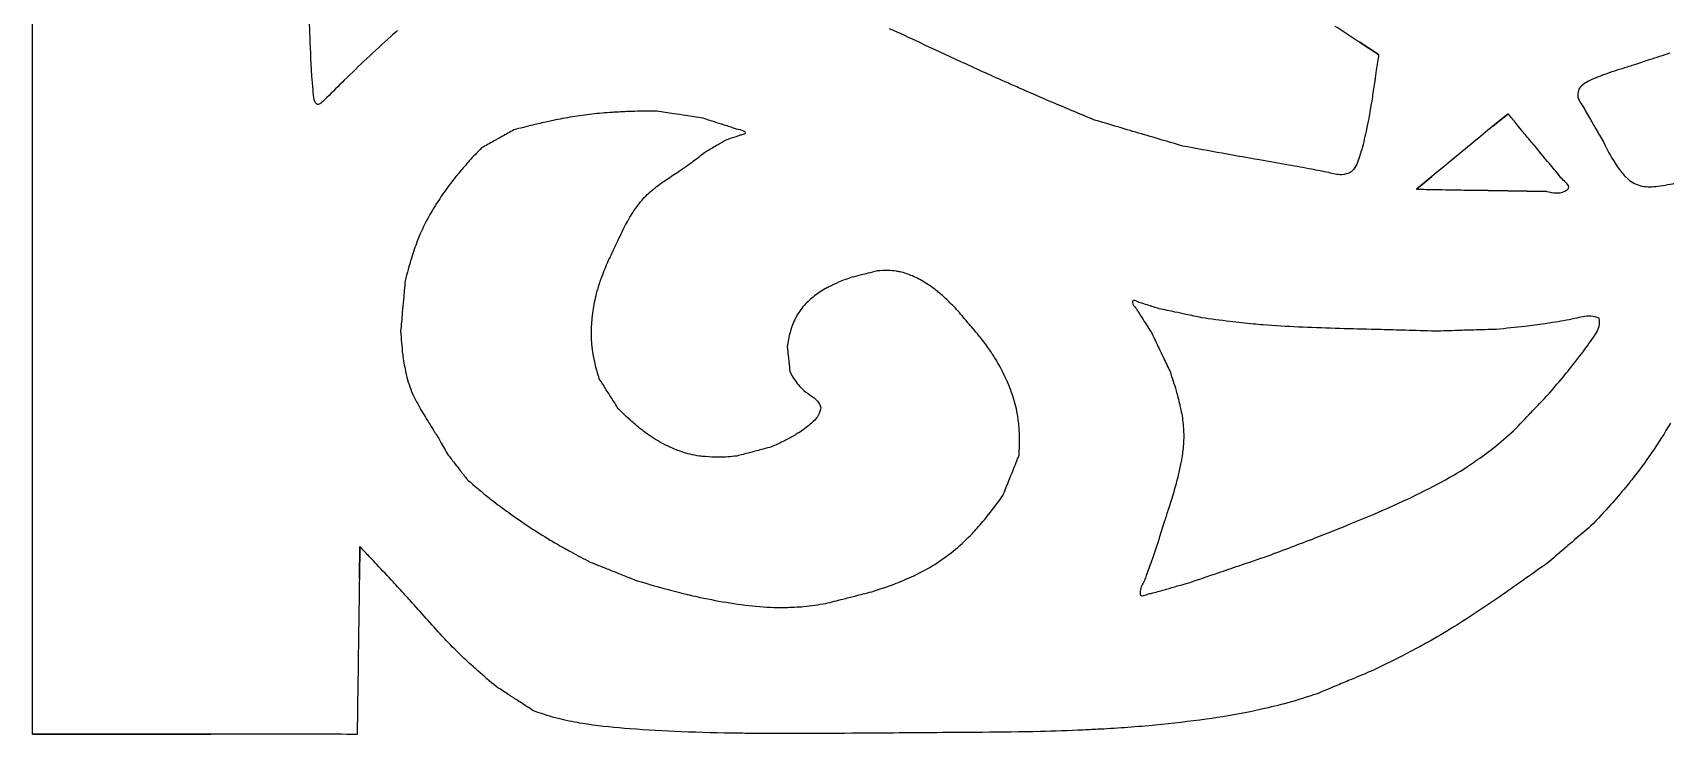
# Model space of a CAD drawing. Extents: x 0 to 339, y 0 to 248.
# Drawn here: x 98.1 to 189.8, y 4.3 to 43.8 of the extents above; entities that cross this region are included whole.
import ezdxf

# ---------------------------------------------------------------- set-up
doc = ezdxf.new("R2010")
doc.units = 0
doc.layers.add('layer_1', color=7, linetype='CONTINUOUS')

msp = doc.modelspace()

# ---------------------------------------------------------------- linework, layer by layer
at = {"layer": 'layer_1', "color": 1}
for p, q in [((172.603914, 43.251062), (173.690008, 42.543876)), ((173.690008, 42.543876), (172.603914, 43.251062)), ((172.603914, 43.251062), (172.603914, 43.251062)), ((114.596607, 40.119415), (114.596607, 40.119415)), ((114.596607, 40.119415), (114.596607, 40.119415)), ((114.596607, 40.119415), (114.596607, 40.119415)), ((180.962803, 39.210213), (180.1041, 38.503091)), ((180.1041, 38.503091), (180.962803, 39.210213)), ((180.962803, 39.210213), (180.962803, 39.210213)), ((170.886516, 35.902321), (170.886516, 35.902321)), ((170.886516, 35.902321), (170.886516, 35.902321)), ((170.886516, 35.902321), (170.886516, 35.902321)), ((176.669755, 35.674858), (175.811119, 34.967736)), ((175.811119, 34.967736), (176.669755, 35.674858)), ((176.669755, 35.674858), (176.669755, 35.674858)), ((178.740682, 34.917233), (183.134736, 34.841606)), ((183.134736, 34.841606), (178.740682, 34.917233)), ((178.740682, 34.917233), (178.740682, 34.917233)), ((186.089036, 27.720005), (186.089036, 27.720005)), ((186.089036, 27.720005), (186.089036, 27.720005)), ((186.089036, 27.720005), (186.089036, 27.720005)), ((142.350055, 22.694464), (142.350055, 22.694464)), ((142.350055, 22.694464), (142.350055, 22.694464)), ((142.350055, 22.694464), (142.350055, 22.694464)), ((116.444669, 14.876261), (116.419313, 13.111301)), ((116.419313, 13.111301), (116.444669, 14.876261)), ((116.444669, 14.876261), (116.444669, 14.876261)), ((108.070711, 4.338487), (98.061014, 4.338487)), ((98.061014, 4.338487), (108.070711, 4.338487)), ((108.070711, 4.338487), (108.070711, 4.338487))]:
    msp.add_line(p, q, dxfattribs=at)
for points in [[(98.060998, 40.104625), (98.06099, 52.026666), (98.060976, 63.948707), (98.060968, 75.870748)], [(113.662022, 43.225615), (113.645902, 43.631248), (113.624139, 44.074958), (113.603132, 44.513547)], [(171.236582, 44.141428), (171.692364, 43.844646), (172.148139, 43.547854), (172.603914, 43.251062)], [(113.81461, 40.534644), (113.704754, 41.696028), (113.695721, 42.37762), (113.662022, 43.225615)], [(118.182465, 43.553765), (117.724841, 43.151358), (117.279046, 42.735542), (116.837501, 42.315418)], [(118.564093, 43.884884), (118.436307, 43.775161), (118.308935, 43.664975), (118.182465, 43.553765)], [(147.913349, 43.205019), (147.349139, 43.469875), (146.785654, 43.736978), (146.213884, 43.983245)], [(150.179557, 42.151956), (149.423244, 42.500853), (148.667649, 42.850929), (147.913349, 43.205019)], [(116.837501, 42.315418), (116.411636, 41.910213), (115.989725, 41.501), (115.571169, 41.088365)], [(173.690008, 42.543876), (173.64636, 42.250827), (173.602712, 41.957777), (173.558944, 41.664761)], [(188.892803, 42.233149), (188.598088, 42.136994), (188.303097, 42.041493), (188.008208, 41.946486)], [(190.051963, 42.615097), (189.665948, 42.486683), (189.279614, 42.359352), (188.892803, 42.233149)], [(152.703926, 41.003498), (151.859166, 41.378985), (151.01892, 41.764745), (150.179557, 42.151956)], [(173.558944, 41.664761), (173.528303, 41.459625), (173.497603, 41.254506), (173.467289, 41.049292)], [(186.509259, 41.458933), (186.189588, 41.34626), (185.878108, 41.224419), (185.558579, 41.073305)], [(187.65604, 41.833508), (187.272407, 41.71125), (186.88517, 41.59143), (186.509259, 41.458933)], [(188.008208, 41.946486), (187.890921, 41.908698), (187.77365, 41.870988), (187.65604, 41.833508)], [(114.056909, 39.729334), (113.892979, 39.763197), (113.848886, 40.172275), (113.81461, 40.534644)], [(115.571169, 41.088365), (115.244956, 40.766768), (114.920782, 40.443092), (114.596607, 40.119415)], [(153.456929, 40.671394), (153.205687, 40.781551), (152.954608, 40.892072), (152.703926, 41.003498)], [(155.326734, 39.862221), (154.701869, 40.128214), (154.078902, 40.398689), (153.456929, 40.671394)], [(173.467289, 41.049292), (173.423979, 40.756094), (173.381457, 40.462703), (173.336483, 40.169923)], [(184.916908, 40.510159), (184.876781, 40.394404), (184.867177, 40.265823), (184.889898, 40.147756)], [(184.983185, 40.648398), (184.956196, 40.60554), (184.933836, 40.558991), (184.916908, 40.510159)], [(185.558579, 41.073305), (185.335799, 40.967947), (185.109107, 40.848358), (184.983185, 40.648398)], [(98.061014, 4.338487), (98.061011, 16.260533), (98.061007, 28.182579), (98.060998, 40.104625)], [(114.596607, 40.119415), (114.391661, 39.910968), (114.186715, 39.70252), (114.056909, 39.729334)], [(157.72954, 38.856684), (156.927571, 39.189421), (156.125601, 39.522158), (155.326734, 39.862221)], [(173.336483, 40.169923), (173.23581, 39.514546), (173.12285, 38.862229), (172.98289, 38.211496)], [(184.889898, 40.147756), (184.925873, 39.960826), (185.042879, 39.800248), (185.159886, 39.63967)], [(185.159886, 39.63967), (185.303052, 39.390595), (185.446218, 39.141521), (185.589405, 38.892458)], [(126.165263, 38.573287), (125.809847, 38.486635), (125.455949, 38.393855), (125.102051, 38.301075)], [(126.976069, 38.761367), (126.705223, 38.701194), (126.434806, 38.639003), (126.165263, 38.573287)], [(127.298725, 38.831561), (127.191037, 38.808792), (127.083519, 38.785238), (126.976069, 38.761367)], [(128.381973, 39.033493), (128.019355, 38.974764), (127.658089, 38.907539), (127.298725, 38.831561)], [(129.481971, 39.185023), (129.114162, 39.143227), (128.747381, 39.092674), (128.381973, 39.033493)], [(130.632383, 39.286163), (130.248157, 39.262489), (129.864508, 39.228493), (129.481971, 39.185023)], [(130.988796, 39.305753), (130.869958, 39.299812), (130.751143, 39.29348), (130.632383, 39.286163)], [(131.900782, 39.342136), (131.596672, 39.333597), (131.29266, 39.320947), (130.988796, 39.305753)], [(133.132471, 39.361726), (132.721848, 39.357693), (132.311225, 39.35366), (131.900782, 39.342136)], [(134.086405, 39.212085), (133.768426, 39.261962), (133.450449, 39.311844), (133.132471, 39.361726)], [(134.754249, 39.107336), (134.531634, 39.14225), (134.309019, 39.177166), (134.086405, 39.212085)], [(135.708441, 38.957694), (135.390376, 39.007573), (135.072312, 39.057452), (134.754249, 39.107336)], [(136.760711, 38.620953), (136.410926, 38.73043), (136.059683, 38.844062), (135.708441, 38.957694)], [(137.392, 38.418919), (137.179882, 38.491091), (136.970559, 38.555274), (136.760711, 38.620953)], [(159.562845, 38.314268), (158.951748, 38.495088), (158.340644, 38.675886), (157.72954, 38.856684)], [(181.411775, 38.667842), (181.262183, 38.84863), (181.112493, 39.029421), (180.962803, 39.210213)], [(181.726057, 38.288092), (181.621188, 38.414705), (181.516505, 38.541273), (181.411775, 38.667842)], [(185.589405, 38.892458), (185.689646, 38.718098), (185.789897, 38.543744), (185.890159, 38.369397)], [(123.957129, 37.665016), (123.732635, 37.540298), (123.508141, 37.415581), (123.283647, 37.290863)], [(124.428567, 37.926923), (124.271421, 37.83962), (124.114275, 37.752318), (123.957129, 37.665016)], [(125.102051, 38.301075), (124.877556, 38.176358), (124.653062, 38.05164), (124.428567, 37.926923)], [(136.572767, 37.483542), (136.722424, 37.57085), (136.872081, 37.658158), (137.021738, 37.745466)], [(137.021738, 37.745466), (137.187871, 37.801775), (137.354004, 37.858084), (137.526844, 37.913813)], [(137.602408, 38.351578), (137.533709, 38.369922), (137.462699, 38.394864), (137.392, 38.418919)], [(137.526844, 37.913813), (137.63055, 37.947251), (137.736671, 37.98048), (137.829917, 38.014819)], [(138.035615, 38.205633), (137.876819, 38.303915), (137.74456, 38.313621), (137.602408, 38.351578)], [(137.829917, 38.014819), (137.861, 38.026265), (137.890652, 38.037835), (137.930945, 38.048488)], [(137.930945, 38.048488), (138.008685, 38.06904), (138.126038, 38.086177), (138.120791, 38.127054)], [(138.120791, 38.127054), (138.117832, 38.150109), (138.075871, 38.180717), (138.035615, 38.205633)], [(160.846175, 37.9345), (160.418402, 38.0611), (159.990625, 38.187689), (159.562845, 38.314268)], [(162.679527, 37.391869), (162.068412, 37.572754), (161.457297, 37.753638), (160.846175, 37.9345)], [(172.98289, 38.211496), (172.899516, 37.823855), (172.806562, 37.436777), (172.696651, 37.061077)], [(180.1041, 38.503091), (179.743707, 38.206296), (179.383314, 37.9095), (179.02292, 37.612707)], [(182.175032, 37.745466), (182.026105, 37.926199), (181.875891, 38.107192), (181.726057, 38.288092)], [(183.185221, 36.525056), (182.838522, 36.933685), (182.510035, 37.338917), (182.175032, 37.745466)], [(185.890159, 38.369397), (186.033404, 38.120305), (186.17667, 37.871225), (186.319936, 37.622145)], [(186.319936, 37.622145), (186.521549, 37.215407), (186.723161, 36.808669), (186.970668, 36.429697)], [(123.283647, 37.290863), (123.051905, 37.048831), (122.820162, 36.8068), (122.596115, 36.557764)], [(135.199642, 36.55873), (135.405908, 36.714684), (135.607709, 36.87648), (135.80951, 37.038276)], [(135.80951, 37.038276), (135.959168, 37.125583), (136.108827, 37.212889), (136.258485, 37.300197)], [(136.258485, 37.300197), (136.363246, 37.361311), (136.468006, 37.422427), (136.572767, 37.483542)], [(164.898873, 36.987115), (164.158959, 37.121307), (163.419243, 37.256588), (162.679527, 37.391869)], [(166.428042, 36.711343), (165.918229, 36.802776), (165.408504, 36.894688), (164.898873, 36.987115)], [(166.997631, 36.609443), (166.807751, 36.643312), (166.61789, 36.677294), (166.428042, 36.711343)], [(172.696651, 37.061077), (172.660118, 36.936198), (172.621712, 36.812577), (172.57879, 36.68507)], [(179.02292, 37.612707), (178.598941, 37.263549), (178.17496, 36.914394), (177.750977, 36.565242)], [(122.060069, 35.936754), (121.987462, 35.849918), (121.915254, 35.762765), (121.843956, 35.674857)], [(122.596115, 36.557764), (122.413239, 36.354491), (122.23549, 36.146551), (122.060069, 35.936754)], [(133.765785, 35.572019), (134.008798, 35.733317), (134.255379, 35.889325), (134.496212, 36.053833)], [(134.496212, 36.053833), (134.565195, 36.100954), (134.633706, 36.148773), (134.702006, 36.1969)], [(134.702006, 36.1969), (134.869671, 36.315044), (135.036061, 36.43505), (135.199642, 36.55873)], [(168.640168, 36.319382), (168.092476, 36.41513), (167.544974, 36.511814), (166.997631, 36.609443)], [(169.917709, 36.091161), (169.492555, 36.170953), (169.066304, 36.244884), (168.640168, 36.319382)], [(170.886516, 35.902321), (170.563792, 35.966398), (170.241068, 36.030475), (169.917709, 36.091161)], [(171.605961, 35.77967), (171.35862, 35.770269), (171.122568, 35.836295), (170.886516, 35.902321)], [(172.145707, 35.948936), (171.996154, 35.839552), (171.797667, 35.786955), (171.605961, 35.77967)], [(172.57879, 36.68507), (172.485758, 36.408705), (172.371511, 36.114091), (172.145707, 35.948936)], [(177.750977, 36.565242), (177.39057, 36.268446), (177.030162, 35.971652), (176.669755, 35.674858)], [(183.791334, 35.79281), (183.607817, 36.033478), (183.393241, 36.279879), (183.185221, 36.525056)], [(183.993372, 35.548728), (183.910228, 35.633001), (183.852507, 35.712587), (183.791334, 35.79281)], [(186.970668, 36.429697), (187.127232, 36.189974), (187.30216, 35.96136), (187.492635, 35.747087)], [(121.843956, 35.674857), (121.588254, 35.359592), (121.344251, 35.034633), (121.112685, 34.701129)], [(132.349718, 34.412126), (132.553769, 34.645035), (132.786294, 34.853025), (133.029773, 35.045368)], [(133.029773, 35.045368), (133.266911, 35.2327), (133.51444, 35.40519), (133.765785, 35.572019)], [(175.811119, 34.967736), (176.172787, 34.961536), (176.534455, 34.955336), (176.896123, 34.949116)], [(176.896123, 34.949116), (177.149295, 34.944761), (177.402467, 34.940397), (177.655639, 34.936022)], [(177.655639, 34.936022), (178.01732, 34.929773), (178.379001, 34.923503), (178.740682, 34.917233)], [(184.36569, 35.034159), (184.428849, 35.19204), (184.160036, 35.3798), (183.993372, 35.548728)], [(184.143081, 34.850831), (184.239898, 34.896949), (184.337013, 34.962474), (184.36569, 35.034159)], [(187.492635, 35.747087), (187.560258, 35.671015), (187.629841, 35.596751), (187.70648, 35.529508)], [(187.70648, 35.529508), (187.922477, 35.339993), (188.194525, 35.20625), (188.476211, 35.146377)], [(188.476211, 35.146377), (188.770591, 35.083805), (189.075497, 35.101909), (189.374736, 35.138733)], [(189.374736, 35.138733), (189.748292, 35.184702), (190.113015, 35.259844), (190.480473, 35.327424)], [(121.112685, 34.701129), (120.866922, 34.347178), (120.635167, 33.983603), (120.420681, 33.609599)], [(131.747458, 33.603946), (131.877319, 33.807476), (132.019685, 34.003336), (132.169229, 34.19324)], [(132.169229, 34.19324), (132.227774, 34.267585), (132.287419, 34.341017), (132.349718, 34.412126)], [(183.134736, 34.841606), (183.469638, 34.765587), (183.804539, 34.689568), (184.143081, 34.850831)], [(120.420681, 33.609599), (120.199385, 33.22372), (119.996472, 32.82674), (119.823918, 32.41715)], [(131.263947, 32.745295), (131.41741, 33.036239), (131.570873, 33.327183), (131.747458, 33.603946)], [(119.823918, 32.41715), (119.772152, 32.294271), (119.723118, 32.170258), (119.675228, 32.045774)], [(130.945781, 32.071812), (131.051564, 32.296435), (131.157755, 32.520865), (131.263947, 32.745295)], [(119.675228, 32.045774), (119.554749, 31.732605), (119.441511, 31.416459), (119.34137, 31.096377)], [(130.405243, 30.926886), (130.507788, 31.153), (130.616389, 31.376253), (130.723154, 31.600373)], [(130.723154, 31.600373), (130.797896, 31.757268), (130.871738, 31.914587), (130.945781, 32.071812)], [(119.34137, 31.096377), (119.209276, 30.67417), (119.099969, 30.245113), (118.990662, 29.816056)], [(130.055412, 30.074076), (130.16068, 30.362785), (130.278324, 30.647026), (130.405243, 30.926886)], [(145.506762, 30.371665), (145.332146, 30.328055), (145.15753, 30.284446), (144.98292, 30.240811)], [(146.110016, 30.403465), (145.90896, 30.407937), (145.707861, 30.389801), (145.506762, 30.371665)], [(146.595373, 30.356702), (146.434561, 30.381517), (146.272302, 30.399856), (146.110016, 30.403465)], [(146.794553, 30.321162), (146.728578, 30.334995), (146.6621, 30.346406), (146.595373, 30.356702)], [(147.496209, 30.089168), (147.269791, 30.187811), (147.035531, 30.270638), (146.794553, 30.321162)], [(118.990662, 29.816056), (118.959434, 29.466844), (118.928206, 29.117632), (118.897005, 28.768417)], [(129.748629, 29.108866), (129.773919, 29.202828), (129.801037, 29.296281), (129.829063, 29.389468)], [(129.829063, 29.389468), (129.898293, 29.619659), (129.973066, 29.848234), (130.055412, 30.074076)], [(142.577518, 29.361453), (142.342704, 29.229484), (142.118694, 29.077223), (141.909635, 28.906851)], [(142.790765, 29.475571), (142.719076, 29.438647), (142.647813, 29.400959), (142.577518, 29.361453)], [(143.340664, 29.735605), (143.15405, 29.656464), (142.971062, 29.568434), (142.790765, 29.475571)], [(144.09245, 30.018072), (143.839747, 29.929082), (143.587045, 29.840092), (143.340664, 29.735605)], [(144.616246, 30.149139), (144.441643, 30.105467), (144.267046, 30.061769), (144.09245, 30.018072)], [(144.98292, 30.240811), (144.860692, 30.210266), (144.738468, 30.179709), (144.616246, 30.149139)], [(148.214585, 29.711288), (147.984126, 29.853399), (147.744897, 29.980824), (147.496209, 30.089168)], [(148.915983, 29.20994), (148.694261, 29.392833), (148.459369, 29.560345), (148.214585, 29.711288)], [(118.897005, 28.768417), (118.875164, 28.52397), (118.853336, 28.279521), (118.83152, 28.035071)], [(129.548435, 28.123017), (129.596028, 28.455177), (129.661474, 28.785049), (129.748629, 29.108866)], [(141.909635, 28.906851), (141.704247, 28.739473), (141.51329, 28.554615), (141.342801, 28.35124)], [(149.115251, 29.039687), (149.049574, 29.097319), (148.983387, 29.15434), (148.915983, 29.20994)], [(149.600709, 28.588813), (149.444044, 28.74441), (149.281275, 28.894001), (149.115251, 29.039687)], [(150.203838, 27.947145), (150.006391, 28.164571), (149.808943, 28.381997), (149.600709, 28.588813)], [(159.854667, 28.608525), (159.851145, 28.469513), (159.971951, 28.380198), (160.052985, 28.275614)], [(159.880855, 28.700197), (159.863926, 28.679936), (159.855533, 28.642727), (159.854667, 28.608525)], [(160.153997, 28.629207), (160.055882, 28.671634), (159.930967, 28.760172), (159.880855, 28.700197)], [(160.288681, 28.58707), (160.245419, 28.598305), (160.203058, 28.607991), (160.153997, 28.629207)], [(160.692678, 28.460717), (160.556321, 28.505733), (160.418445, 28.55337), (160.288681, 28.58707)], [(161.365901, 28.250235), (161.142899, 28.31797), (160.919897, 28.385705), (160.692678, 28.460717)], [(118.83152, 28.035071), (118.800356, 27.685861), (118.769218, 27.336648), (118.738079, 26.987436)], [(129.460503, 27.114694), (129.470736, 27.4523), (129.50055, 27.788817), (129.548435, 28.123017)], [(140.910691, 27.694621), (140.876408, 27.624069), (140.845195, 27.552075), (140.815277, 27.479487)], [(141.342801, 28.35124), (141.173963, 28.149834), (141.025198, 27.930267), (140.910691, 27.694621)], [(150.615404, 27.46076), (150.478215, 27.622889), (150.341027, 27.785017), (150.203838, 27.947145)], [(160.052985, 28.275614), (160.092552, 28.224549), (160.122637, 28.169844), (160.153997, 28.115629)], [(160.153997, 28.115629), (160.248073, 27.952992), (160.35363, 27.794765), (160.457038, 27.635714)], [(160.457038, 27.635714), (160.629377, 27.370642), (160.795751, 27.103282), (160.962124, 26.835922)], [(162.245015, 28.063136), (161.951976, 28.125494), (161.658939, 28.187865), (161.365901, 28.250235)], [(162.860485, 27.932182), (162.655327, 27.975828), (162.45017, 28.019479), (162.245015, 28.063136)], [(163.739855, 27.745129), (163.446731, 27.807476), (163.153607, 27.869824), (162.860485, 27.932182)], [(165.332758, 27.528101), (164.800769, 27.592251), (164.270312, 27.66869), (163.739855, 27.745129)], [(166.650624, 27.389665), (166.210806, 27.430695), (165.771262, 27.475224), (165.332758, 27.528101)], [(184.710695, 27.6956), (184.292535, 27.596884), (183.879889, 27.531887), (183.462887, 27.467481)], [(185.615969, 27.828408), (185.316804, 27.85555), (185.012315, 27.766804), (184.710695, 27.6956)], [(186.089036, 27.720005), (185.931846, 27.767008), (185.774657, 27.814011), (185.615969, 27.828408)], [(186.077093, 27.265317), (186.10586, 27.410653), (186.097448, 27.565329), (186.089036, 27.720005)], [(118.738079, 26.987436), (118.766696, 26.544659), (118.795314, 26.101882), (118.852197, 25.662322)], [(129.496042, 26.1288), (129.459156, 26.455535), (129.450529, 26.785632), (129.460503, 27.114694)], [(140.618839, 26.916465), (140.547193, 26.658438), (140.501641, 26.393781), (140.456088, 26.129123)], [(140.815277, 27.479487), (140.739472, 27.295568), (140.671978, 27.10784), (140.618839, 26.916465)], [(150.903498, 27.120291), (150.807467, 27.233781), (150.711435, 27.347271), (150.615404, 27.46076)], [(151.315061, 26.633906), (151.177873, 26.796035), (151.040686, 26.958163), (150.903498, 27.120291)], [(151.794862, 25.991579), (151.642175, 26.21083), (151.478618, 26.422368), (151.315061, 26.633906)], [(160.962124, 26.835922), (161.086843, 26.574017), (161.211562, 26.312113), (161.33628, 26.050208)], [(167.199648, 27.341028), (167.016551, 27.356137), (166.833564, 27.372598), (166.650624, 27.389665)], [(169.180789, 27.219444), (168.5198, 27.249757), (167.859011, 27.28662), (167.199648, 27.341028)], [(171.245934, 27.142753), (170.557397, 27.163423), (169.868985, 27.187884), (169.180789, 27.219444)], [(173.260533, 27.08851), (172.588984, 27.106045), (171.9174, 27.122596), (171.245934, 27.142753)], [(173.826462, 27.073542), (173.63782, 27.078581), (173.449178, 27.083584), (173.260533, 27.08851)], [(175.194901, 27.036114), (174.738765, 27.048971), (174.282615, 27.061359), (173.826462, 27.073542)], [(176.871834, 26.987436), (176.312863, 27.003897), (175.753892, 27.020358), (175.194901, 27.036114)], [(178.143934, 27.02489), (177.719901, 27.012409), (177.295867, 26.999922), (176.871834, 26.987436)], [(179.034403, 27.051094), (178.73758, 27.042362), (178.440757, 27.033627), (178.143934, 27.02489)], [(180.306503, 27.08851), (179.88247, 27.076039), (179.458437, 27.063569), (179.034403, 27.051094)], [(181.910389, 27.254099), (181.376699, 27.191638), (180.841601, 27.140074), (180.306503, 27.08851)], [(183.037347, 27.402898), (182.662184, 27.347582), (182.286636, 27.298133), (181.910389, 27.254099)], [(183.462887, 27.467481), (183.321393, 27.445627), (183.179397, 27.423842), (183.037347, 27.402898)], [(185.672297, 26.524524), (185.842254, 26.758008), (186.023705, 26.995577), (186.077093, 27.265317)], [(129.533469, 25.848197), (129.519537, 25.941563), (129.506626, 26.035043), (129.496042, 26.1288)], [(129.660695, 25.163589), (129.608184, 25.389579), (129.567738, 25.61854), (129.533469, 25.848197)], [(140.456088, 26.129123), (140.47474, 25.954524), (140.493392, 25.779925), (140.512075, 25.60533)], [(152.156762, 25.433327), (152.04078, 25.622394), (151.921564, 25.809642), (151.794862, 25.991579)], [(161.33628, 26.050208), (161.423583, 25.866874), (161.510885, 25.683541), (161.598187, 25.500207)], [(185.003584, 25.598634), (185.233454, 25.900222), (185.442355, 26.208634), (185.672297, 26.524524)], [(118.852197, 25.662322), (118.892413, 25.351557), (118.946757, 25.0424), (119.011222, 24.735558)], [(129.900137, 24.310779), (129.813815, 24.593446), (129.727493, 24.876113), (129.660695, 25.163589)], [(140.512075, 25.60533), (140.525154, 25.483109), (140.538247, 25.360891), (140.551356, 25.238674)], [(140.551356, 25.238674), (140.570084, 25.064073), (140.588843, 24.889476), (140.607601, 24.714879)], [(152.299826, 25.194861), (152.253156, 25.274951), (152.205242, 25.354298), (152.156762, 25.433327)], [(152.762036, 24.293053), (152.623433, 24.601287), (152.469892, 24.903011), (152.299826, 25.194861)], [(161.598187, 25.500207), (161.722903, 25.238302), (161.84762, 24.976397), (161.972336, 24.714492)], [(184.158022, 24.539737), (184.364904, 24.791718), (184.568529, 25.046164), (184.771617, 25.30208)], [(184.771617, 25.30208), (184.849752, 25.400539), (184.927807, 25.499216), (185.003584, 25.598634)], [(119.011222, 24.735558), (119.035765, 24.61874), (119.061775, 24.502257), (119.091672, 24.386729)], [(119.091672, 24.386729), (119.183977, 24.030043), (119.313333, 23.682461), (119.467679, 23.34739)], [(130.292867, 23.693555), (130.161951, 23.899293), (130.031044, 24.105036), (129.900137, 24.310779)], [(140.607601, 24.714879), (140.697939, 24.545686), (140.788277, 24.376492), (140.896608, 24.219131)], [(140.896608, 24.219131), (140.978614, 24.100009), (141.070931, 23.987667), (141.168722, 23.880527)], [(141.168722, 23.880527), (141.207882, 23.837624), (141.247919, 23.795555), (141.28934, 23.755189)], [(153.151153, 23.284724), (153.040697, 23.62815), (152.909863, 23.964304), (152.762036, 24.293053)], [(161.972336, 24.714492), (162.088996, 24.358291), (162.205655, 24.00209), (162.30885, 23.641889)], [(183.286249, 23.502583), (183.578922, 23.846726), (183.871594, 24.19087), (184.158022, 24.539737)], [(119.467679, 23.34739), (119.609103, 23.040371), (119.771508, 22.743855), (119.944726, 22.454051)], [(130.567869, 23.26141), (130.476198, 23.405456), (130.384531, 23.549504), (130.292867, 23.693555)], [(130.960857, 22.643934), (130.829858, 22.849757), (130.698859, 23.055581), (130.567869, 23.26141)], [(141.28934, 23.755189), (141.429194, 23.618892), (141.58482, 23.502001), (141.749638, 23.390385)], [(141.749638, 23.390385), (141.897461, 23.290276), (142.052677, 23.194411), (142.159331, 23.059268)], [(142.159331, 23.059268), (142.242677, 22.953658), (142.296366, 22.824061), (142.350055, 22.694464)], [(153.411048, 22.214791), (153.355054, 22.577461), (153.263678, 22.934866), (153.151153, 23.284724)], [(162.30885, 23.641889), (162.382391, 23.385194), (162.449093, 23.126467), (162.5108, 22.866641)], [(182.537944, 22.716861), (182.787379, 22.978768), (183.036814, 23.240676), (183.286249, 23.502583)], [(119.944726, 22.454051), (120.109999, 22.177538), (120.285117, 21.907135), (120.455413, 21.63374)], [(131.723123, 21.911588), (131.459989, 22.14579), (131.210423, 22.394862), (130.960857, 22.643934)], [(142.197681, 22.249212), (142.094607, 22.05806), (141.924741, 21.903755), (141.753418, 21.759074)], [(142.350055, 22.694464), (142.310531, 22.539831), (142.271007, 22.385197), (142.197681, 22.249212)], [(153.453185, 21.892047), (153.441062, 21.999912), (153.427601, 22.107582), (153.411048, 22.214791)], [(162.5108, 22.866641), (162.534356, 22.767454), (162.557185, 22.668106), (162.578129, 22.568321)], [(162.578129, 22.568321), (162.642938, 22.259555), (162.689711, 21.946598), (162.714723, 21.63192)], [(181.265825, 21.381134), (181.51526, 21.643042), (181.764695, 21.904949), (182.01413, 22.166856)], [(182.01413, 22.166856), (182.188735, 22.350191), (182.36334, 22.533526), (182.537944, 22.716861)], [(120.455413, 21.63374), (120.505004, 21.554127), (120.554185, 21.474261), (120.603192, 21.394286)], [(120.603192, 21.394286), (120.724931, 21.195619), (120.845594, 20.996282), (120.964167, 20.795718)], [(132.345058, 21.398167), (132.132531, 21.562879), (131.923878, 21.732906), (131.723123, 21.911588)], [(132.602241, 21.204597), (132.515327, 21.26753), (132.429884, 21.332425), (132.345058, 21.398167)], [(133.524568, 20.636766), (133.203811, 20.803292), (132.894695, 20.992838), (132.602241, 21.204597)], [(140.897574, 21.149203), (140.71263, 21.040362), (140.52543, 20.935796), (140.334481, 20.838649)], [(141.112707, 21.280165), (141.0421, 21.235116), (140.97001, 21.191832), (140.897574, 21.149203)], [(141.753418, 21.759074), (141.546253, 21.584123), (141.336958, 21.423243), (141.112707, 21.280165)], [(153.512199, 21.081067), (153.505409, 21.3519), (153.483471, 21.62258), (153.453185, 21.892047)], [(162.714723, 21.63192), (162.73799, 21.339185), (162.742425, 21.04496), (162.727816, 20.751693)], [(180.126808, 20.415209), (180.517564, 20.723387), (180.891695, 21.052261), (181.265825, 21.381134)], [(190.092118, 21.818584), (189.754786, 21.253493), (189.400092, 20.698996), (189.028219, 20.156006)], [(120.964167, 20.795718), (121.116682, 20.537743), (121.265741, 20.277736), (121.414799, 20.01773)], [(134.508406, 20.215022), (134.169938, 20.330098), (133.841568, 20.47219), (133.524568, 20.636766)], [(135.53148, 19.967246), (135.183869, 20.014819), (134.841255, 20.101857), (134.508406, 20.215022)], [(138.835992, 20.284921), (138.670122, 20.241271), (138.504252, 20.197623), (138.338382, 20.153976)], [(139.546882, 20.472001), (139.309919, 20.40964), (139.072955, 20.347279), (138.835992, 20.284921)], [(140.334481, 20.838649), (140.07651, 20.707404), (139.811696, 20.589703), (139.546882, 20.472001)], [(153.486998, 20.01773), (153.504039, 20.372263), (153.52108, 20.726796), (153.512199, 21.081067)], [(162.727816, 20.751693), (162.713025, 20.454763), (162.678712, 20.158815), (162.628632, 19.865911)], [(179.12231, 19.679264), (179.463619, 19.915676), (179.800993, 20.158248), (180.126808, 20.415209)], [(121.414799, 20.01773), (121.545707, 19.849414), (121.676615, 19.681097), (121.807526, 19.512784)], [(121.807526, 19.512784), (121.899191, 19.39493), (121.990858, 19.277077), (122.082527, 19.159226)], [(135.839258, 19.933557), (135.736398, 19.942674), (135.633723, 19.953253), (135.53148, 19.967246)], [(136.612825, 19.899798), (136.354888, 19.897092), (136.096495, 19.910755), (135.839258, 19.933557)], [(137.627531, 19.966927), (137.289558, 19.935139), (136.951585, 19.903351), (136.612825, 19.899798)], [(138.338382, 20.153976), (138.101433, 20.091625), (137.864482, 20.029276), (137.627531, 19.966927)], [(153.150255, 19.176018), (153.262496, 19.456592), (153.374747, 19.737161), (153.486998, 20.01773)], [(162.578141, 19.592784), (162.532403, 19.3586), (162.482609, 19.125131), (162.426714, 18.89319)], [(162.628632, 19.865911), (162.613026, 19.774636), (162.595889, 19.683656), (162.578141, 19.592784)], [(177.023429, 18.407093), (177.591943, 18.711232), (178.15189, 19.032429), (178.690179, 19.386558)], [(178.690179, 19.386558), (178.835506, 19.482166), (178.979254, 19.580174), (179.12231, 19.679264)], [(189.028219, 20.156006), (188.672146, 19.636084), (188.300322, 19.126712), (187.908177, 18.633658)], [(122.082527, 19.159226), (122.21352, 18.990818), (122.344517, 18.822412), (122.475514, 18.654007)], [(122.475514, 18.654007), (122.692557, 18.46298), (122.909599, 18.271953), (123.13116, 18.086277)], [(152.577792, 17.744782), (152.690036, 18.025435), (152.802281, 18.306088), (152.914535, 18.586736)], [(152.914535, 18.586736), (152.993104, 18.783166), (153.071677, 18.979593), (153.150255, 19.176018)], [(162.426714, 18.89319), (162.350231, 18.575823), (162.262326, 18.261317), (162.17442, 17.946812)], [(175.053712, 17.42773), (175.718556, 17.737041), (176.376538, 18.061025), (177.023429, 18.407093)], [(187.908177, 18.633658), (187.79713, 18.494037), (187.684454, 18.355724), (187.571052, 18.217984)], [(123.13116, 18.086277), (123.322766, 17.925703), (123.517752, 17.769132), (123.713813, 17.613982)], [(123.713813, 17.613982), (123.797392, 17.547843), (123.881166, 17.481963), (123.965386, 17.416654)], [(151.773387, 16.67846), (152.051651, 17.02595), (152.314722, 17.385366), (152.577792, 17.744782)], [(162.17442, 17.946812), (162.074639, 17.628835), (161.974858, 17.310858), (161.875087, 16.992878)], [(187.571052, 18.217984), (187.294532, 17.882116), (187.013696, 17.549654), (186.724076, 17.225133)], [(123.965386, 17.416654), (124.281772, 17.17131), (124.604444, 16.93404), (124.930706, 16.70191)], [(124.930706, 16.70191), (125.287407, 16.448124), (125.6484, 16.200482), (126.013696, 15.959225)], [(151.126108, 15.915208), (151.347885, 16.164449), (151.5649, 16.418107), (151.773387, 16.67846)], [(161.875087, 16.992878), (161.805238, 16.770262), (161.735394, 16.547646), (161.665555, 16.325028)], [(172.780869, 16.431544), (173.544945, 16.748528), (174.303695, 17.078793), (175.053712, 17.42773)], [(186.724076, 17.225133), (186.363096, 16.820651), (185.988469, 16.428506), (185.613843, 16.036361)], [(126.013696, 15.959225), (126.386414, 15.713066), (126.763611, 15.473555), (127.147148, 15.244722)], [(149.914901, 14.73018), (150.247519, 15.008776), (150.563807, 15.307127), (150.860457, 15.623379)], [(150.860457, 15.623379), (150.950459, 15.719328), (151.038654, 15.816925), (151.126108, 15.915208)], [(161.665555, 16.325028), (161.565771, 16.006961), (161.465998, 15.68889), (161.366224, 15.37082)], [(170.13197, 15.369058), (170.771808, 15.617892), (171.409514, 15.872259), (172.04567, 16.130367)], [(172.04567, 16.130367), (172.291072, 16.229934), (172.536244, 16.330058), (172.780869, 16.431544)], [(185.613843, 16.036361), (185.314938, 15.781087), (185.016032, 15.525813), (184.717139, 15.270526)], [(116.799463, 14.50267), (116.681201, 14.627202), (116.562935, 14.751732), (116.444669, 14.876261)], [(127.147148, 15.244722), (127.258661, 15.178189), (127.37071, 15.112559), (127.482996, 15.047325)], [(127.482996, 15.047325), (127.759607, 14.886624), (128.037653, 14.728325), (128.318372, 14.574972)], [(148.88517, 13.966185), (149.243271, 14.200122), (149.58702, 14.455553), (149.914901, 14.73018)], [(161.366224, 15.37082), (161.222958, 14.929732), (161.079691, 14.488644), (160.92562, 14.053158)], [(167.477613, 14.360944), (168.363748, 14.693478), (169.249884, 15.026011), (170.13197, 15.369058)], [(184.089461, 14.734389), (183.790567, 14.479069), (183.491684, 14.223736), (183.192801, 13.968402)], [(184.717139, 15.270526), (184.507907, 15.09182), (184.298681, 14.913108), (184.089461, 14.734389)], [(117.047909, 14.241146), (116.96506, 14.328288), (116.882263, 14.41548), (116.799463, 14.50267)], [(117.402962, 13.867524), (117.284771, 13.992216), (117.166288, 14.116632), (117.047909, 14.241146)], [(118.312472, 12.896372), (118.011233, 13.22189), (117.70807, 13.545632), (117.402962, 13.867524)], [(128.318372, 14.574972), (128.674391, 14.380483), (129.034711, 14.193949), (129.395031, 14.007415)], [(129.395031, 14.007415), (129.706832, 13.882694), (130.018634, 13.757973), (130.330436, 13.633254)], [(147.754258, 13.325667), (148.144444, 13.514007), (148.522181, 13.729054), (148.88517, 13.966185)], [(160.92562, 14.053158), (160.830555, 13.784453), (160.731377, 13.51788), (160.636516, 13.246101)], [(164.678985, 13.406873), (165.063109, 13.537827), (165.447235, 13.66878), (165.831361, 13.799732)], [(165.831361, 13.799732), (166.380111, 13.986805), (166.928862, 14.173875), (167.477613, 14.360944)], [(183.192801, 13.968402), (182.784306, 13.676337), (182.375812, 13.384272), (181.965769, 13.094392)], [(116.419313, 13.111301), (116.408763, 12.37031), (116.398213, 11.629319), (116.387651, 10.888327)], [(118.99798, 12.149241), (118.770484, 12.399207), (118.542037, 12.648305), (118.312472, 12.896372)], [(130.330436, 13.633254), (130.548691, 13.545953), (130.766946, 13.458652), (130.985202, 13.371352)], [(130.985202, 13.371352), (131.296988, 13.246641), (131.608775, 13.121931), (131.920562, 12.997221)], [(131.920562, 12.997221), (132.390858, 12.854166), (132.861155, 12.71111), (133.334593, 12.579122)], [(146.471186, 12.775551), (146.783282, 12.89401), (147.091235, 13.023751), (147.396077, 13.160061)], [(147.396077, 13.160061), (147.516175, 13.213763), (147.63579, 13.268484), (147.754258, 13.325667)], [(160.532649, 12.972093), (160.444517, 12.776737), (160.318594, 12.610756), (160.288637, 12.365874)], [(160.636516, 13.246101), (160.60409, 13.153202), (160.572169, 13.059694), (160.532649, 12.972093)], [(161.747757, 12.479974), (162.183687, 12.606661), (162.60821, 12.726146), (163.032733, 12.845631)], [(163.032733, 12.845631), (163.581483, 13.032713), (164.130233, 13.219795), (164.678985, 13.406873)], [(181.965769, 13.094392), (181.647151, 12.869145), (181.327598, 12.645217), (181.007563, 12.421987)], [(119.268846, 11.850368), (119.178824, 11.950233), (119.088477, 12.049806), (118.99798, 12.149241)], [(133.334593, 12.579122), (133.714585, 12.473186), (134.096601, 12.37438), (134.479396, 12.278937)], [(134.479396, 12.278937), (134.636343, 12.239805), (134.793422, 12.201239), (134.950811, 12.163928)], [(134.950811, 12.163928), (135.502366, 12.033177), (136.057729, 11.917848), (136.615689, 11.817765)], [(142.628021, 11.683892), (142.946012, 11.765019), (143.264003, 11.846146), (143.582003, 11.927239)], [(143.582003, 11.927239), (143.804619, 11.984009), (144.02724, 12.040762), (144.249864, 12.097498)], [(144.249864, 12.097498), (144.567924, 12.178555), (144.885991, 12.259578), (145.204059, 12.340602)], [(145.204059, 12.340602), (145.628906, 12.478857), (146.053752, 12.617112), (146.471186, 12.775551)], [(160.288637, 12.365874), (160.278537, 12.283309), (160.279346, 12.191776), (160.313938, 12.147002)], [(160.313938, 12.147002), (160.384785, 12.055305), (160.597337, 12.159739), (160.760108, 12.214459)], [(160.760108, 12.214459), (160.850038, 12.244691), (160.924772, 12.259747), (161.001419, 12.277086)], [(161.001419, 12.277086), (161.239202, 12.330877), (161.495391, 12.406632), (161.747757, 12.479974)], [(180.620892, 12.153003), (180.179944, 11.847345), (179.736838, 11.544757), (179.289899, 11.247921)], [(181.007563, 12.421987), (180.878786, 12.332162), (180.749931, 12.242451), (180.620892, 12.153003)], [(120.166415, 10.843487), (119.867305, 11.179183), (119.569892, 11.516407), (119.268846, 11.850368)], [(136.615689, 11.817765), (137.175383, 11.717372), (137.737689, 11.632319), (138.30294, 11.567089)], [(138.30294, 11.567089), (138.833583, 11.505852), (139.366823, 11.462086), (139.900475, 11.456824)], [(139.900475, 11.456824), (140.046363, 11.455386), (140.192281, 11.456825), (140.338233, 11.45958)], [(140.338233, 11.45958), (140.686714, 11.466155), (141.035383, 11.480227), (141.382111, 11.512794)], [(141.382111, 11.512794), (141.799287, 11.551977), (142.213654, 11.617934), (142.628021, 11.683892)], [(179.289899, 11.247921), (178.83385, 10.945034), (178.373811, 10.648137), (177.908417, 10.359713)], [(116.387651, 10.888327), (116.375225, 10.016604), (116.362783, 9.144882), (116.350294, 8.27316)], [(121.069554, 9.847805), (120.764281, 10.175905), (120.464505, 10.508937), (120.166415, 10.843487)], [(177.908417, 10.359713), (177.431782, 10.064322), (176.94953, 9.777821), (176.459581, 9.505221)], [(122.017456, 8.87455), (121.692217, 9.189653), (121.378078, 9.51621), (121.069554, 9.847805)], [(176.014119, 9.261387), (175.638153, 9.058151), (175.260311, 8.858318), (174.879465, 8.664448)], [(176.459581, 9.505221), (176.31166, 9.42292), (176.163037, 9.341887), (176.014119, 9.261387)], [(116.350294, 8.27316), (116.339679, 7.53226), (116.329032, 6.79136), (116.318434, 6.050459)], [(122.313583, 8.592491), (122.214269, 8.685883), (122.11536, 8.779697), (122.017456, 8.87455)], [(123.074828, 7.895812), (122.817361, 8.123881), (122.564182, 8.356839), (122.313583, 8.592491)], [(174.879465, 8.664448), (174.375881, 8.408098), (173.867046, 8.162175), (173.358211, 7.916252)], [(124.11048, 7.008757), (123.762767, 7.301596), (123.415054, 7.594435), (123.074828, 7.895812)], [(172.200016, 7.430545), (171.929776, 7.317219), (171.659536, 7.203894), (171.389294, 7.090572)], [(173.358211, 7.916252), (172.972147, 7.754348), (172.586082, 7.592445), (172.200016, 7.430545)], [(124.885423, 6.504459), (124.627109, 6.672559), (124.368794, 6.840658), (124.11048, 7.008757)], [(125.427959, 6.151396), (125.247114, 6.269085), (125.066269, 6.386772), (124.885423, 6.504459)], [(170.231144, 6.604925), (169.684593, 6.427697), (169.138043, 6.250468), (168.584726, 6.097054)], [(171.389294, 7.090572), (171.003245, 6.928686), (170.617195, 6.766806), (170.231144, 6.604925)], [(116.311929, 5.594219), (116.30796, 5.314246), (116.304048, 5.034272), (116.29978, 4.754304)], [(116.318434, 6.050459), (116.316259, 5.898379), (116.314086, 5.746299), (116.311929, 5.594219)], [(126.203117, 5.646946), (125.944731, 5.815096), (125.686345, 5.983247), (125.427959, 6.151396)], [(127.427597, 5.249038), (127.013583, 5.360612), (126.60835, 5.503779), (126.203117, 5.646946)], [(166.474057, 5.596507), (165.656608, 5.427413), (164.831653, 5.29461), (164.004627, 5.178989)], [(167.111937, 5.734734), (166.899613, 5.687106), (166.68709, 5.640574), (166.474057, 5.596507)], [(168.584726, 6.097054), (168.097651, 5.962006), (167.605333, 5.845411), (167.111937, 5.734734)], [(116.29978, 4.754304), (116.297593, 4.610842), (116.295313, 4.467381), (116.293033, 4.32392)], [(128.671861, 4.985633), (128.254116, 5.059435), (127.836572, 5.138822), (127.427597, 5.249038)], [(129.241033, 4.890359), (129.051001, 4.919809), (128.86141, 4.952146), (128.671861, 4.985633)], [(131.620122, 4.636327), (130.824343, 4.695781), (130.028901, 4.76826), (129.241033, 4.890359)], [(134.514864, 4.471945), (133.54929, 4.511361), (132.584459, 4.564281), (131.620122, 4.636327)], [(158.05133, 4.613126), (157.732309, 4.59614), (157.413188, 4.581281), (157.094021, 4.567322)], [(161.159666, 4.845578), (160.125382, 4.746107), (159.088882, 4.668369), (158.05133, 4.613126)], [(164.004627, 5.178989), (163.058737, 5.046751), (162.110137, 4.936988), (161.159666, 4.845578)], [(109.502696, 4.336127), (109.025368, 4.336937), (108.54804, 4.337712), (108.070711, 4.338487)], [(111.634409, 4.332351), (110.923838, 4.333636), (110.213267, 4.334921), (109.502696, 4.336127)], [(116.293033, 4.32392), (114.740158, 4.326731), (113.187284, 4.329542), (111.634409, 4.332351)], [(137.726115, 4.386014), (136.655394, 4.401178), (135.584673, 4.428273), (134.514864, 4.471945)], [(138.711475, 4.374805), (138.383016, 4.377832), (138.054566, 4.381362), (137.726115, 4.386014)], [(141.204318, 4.363596), (140.373364, 4.362694), (139.542392, 4.367145), (138.711475, 4.374805)], [(144.509779, 4.386013), (143.407969, 4.375403), (142.30616, 4.364793), (141.204318, 4.363596)], [(147.068868, 4.404816), (146.215838, 4.398568), (145.362808, 4.392291), (144.509779, 4.386013)], [(148.860244, 4.417892), (148.263118, 4.413548), (147.665993, 4.409189), (147.068868, 4.404816)], [(151.419376, 4.436452), (150.566332, 4.430276), (149.713288, 4.424099), (148.860244, 4.417892)], [(154.662944, 4.482257), (153.581995, 4.455578), (152.500685, 4.446015), (151.419376, 4.436452)], [(157.094021, 4.567322), (156.28393, 4.531892), (155.473538, 4.502262), (154.662944, 4.482257)]]:
    msp.add_open_spline(points, degree=3, dxfattribs=at)

doc.saveas('drawing.dxf')
